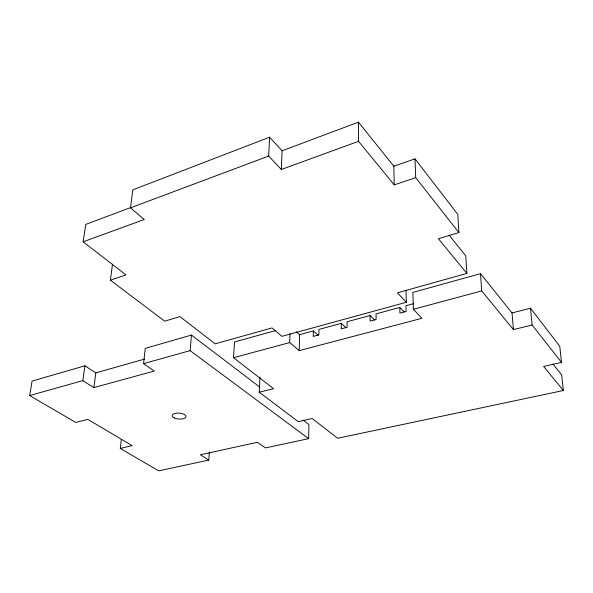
<?xml version="1.0" encoding="UTF-8"?>
<svg xmlns="http://www.w3.org/2000/svg" width="593" height="593" viewBox="0 0 593 593"><rect width="100%" height="100%" fill="white"/><g stroke="black" fill="none" stroke-linecap="round" stroke-linejoin="round"><path stroke-width="0.89" d="M296.278 331.746L299.635 334.667L313.356 330.931L313.237 336.401L318.864 334.882L318.967 329.404L341.301 323.333L341.264 328.856L347.061 327.299L347.083 321.762L370.099 315.498L374.687 320.035M209.381 451.999L208.795 460.086L200.367 454.772L257.384 442.296L265.508 447.908L308.627 438.65L308.953 424.566L303.067 420.081M259.971 377.081L259.23 392.21L298.242 421.66L312.17 418.525L337.684 438.257L563.35 390.505L543.618 366.43L561.512 362.405L532.121 325.016L513.442 329.612L512.018 312.941L480.508 273.64L412.861 292.431L413.41 309.287L421.89 318.308L299.176 350.626L299.635 334.667M299.176 350.626L289.695 342.584L289.999 333.644M282.12 150.778L358.469 122.151L358.528 141.327L281.327 169.494L282.12 150.778L269.622 137.191L132.81 189.856L130.512 207.839L144.255 219.506L83.139 241.803L85.785 224.391L130.801 207.513M281.327 169.494L268.673 156.055L269.622 137.191M259.23 392.21L273.566 388.674L233.509 357.705L234.509 341.976L275.204 330.664M308.627 438.65L190.123 350.619L191.472 335.052L145.248 348.395L143.565 363.65L154.276 371.055L93.857 387.6L82.835 380.647L29.65 395.538L32.074 381.062L84.932 365.807L95.844 372.864L144.514 359.121M208.795 460.086L158.672 470.849L120.275 448.434L121.335 439.383M406.005 290.674L406.338 302.282L281.905 336.335L272.002 327.929L215.148 343.829L179.909 316.595L164.713 321.176L110.387 280.178L112.522 264.204M93.857 387.6L95.844 372.864M82.835 380.647L84.932 365.807M130.512 207.839L268.673 156.055M358.469 122.151L393.804 166.188L415.018 158.865L457.818 214.444L458.893 232.567L438.427 238.727L466.869 273.403L397.443 292.831L406.338 302.282M110.387 280.178L126.005 274.937L83.139 241.803M358.528 141.327L394.249 184.868L415.693 177.67L458.893 232.567M143.565 363.65L190.123 350.619M404.241 312.081L399.786 307.426L376.051 313.882L376.125 319.479L370.143 321.087L370.099 315.498M413.603 303.668L405.931 305.758L406.086 311.421L399.927 313.074L399.786 307.426M233.509 357.705L289.695 342.584M413.41 309.287L481.716 290.904L513.442 329.612M512.018 312.941L530.513 308.234L559.748 346.223L561.512 362.405M120.275 448.434L132.12 445.669L87.846 419.37L75.771 422.453L29.65 395.538M191.472 335.052L259.682 387.021M313.356 330.931L318.196 335.253M341.301 323.333L346.023 327.759M552.987 364.035L561.645 374.843L563.35 390.505M449.086 235.08L465.779 255.887L466.869 273.403M530.513 308.234L532.121 325.016M480.508 273.64L481.716 290.904M415.018 158.865L415.693 177.67M393.804 166.188L394.249 184.868M174.705 418.087A6.938 2.965 4.8 0 0 185.913 417.042A6.938 2.965 4.8 0 0 176.632 413.136A6.938 2.965 4.8 0 0 174.705 418.087"/></g></svg>
